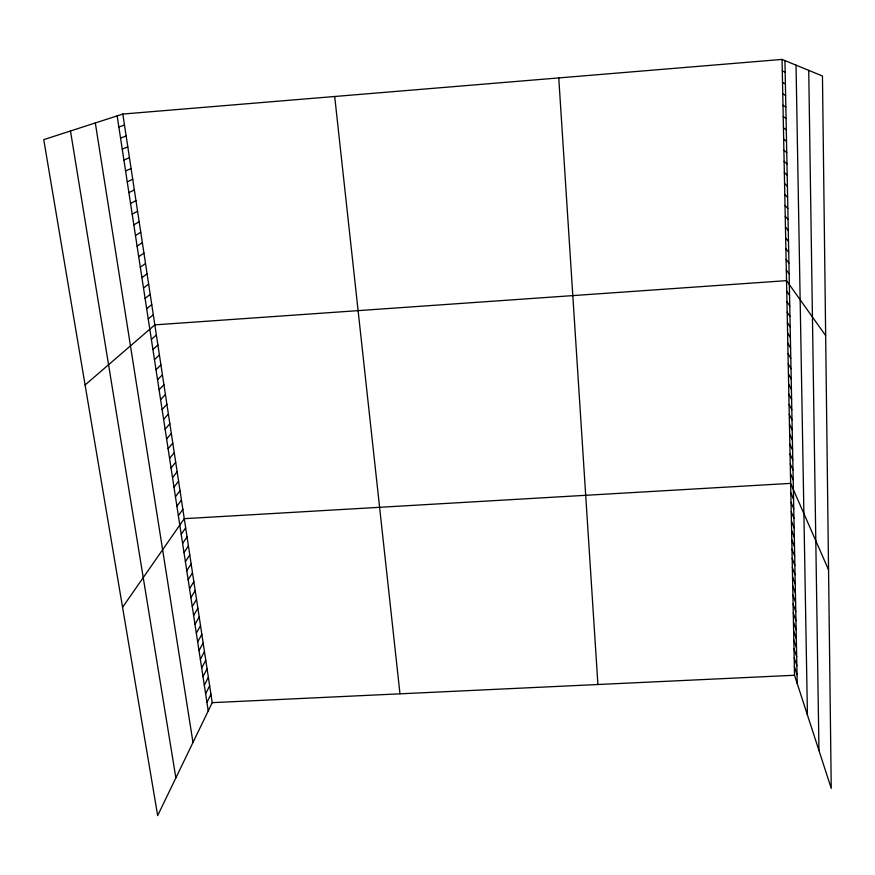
<?xml version="1.0" encoding="UTF-8"?>
<svg xmlns="http://www.w3.org/2000/svg" width="875" height="875" viewBox="0 0 875 875"><rect width="100%" height="100%" fill="white"/><g stroke="black" fill="none" stroke-linecap="round" stroke-linejoin="round"><path stroke-width="1.31" d="M122.817 114.056L212.22 702.658L157.664 815.587L43.75 139.639L122.817 114.056L782.053 59.413L822.456 75.983L831.25 788.386L794.533 675.259L782.053 59.413M206.938 702.406L210.941 694.225M205.625 693.864L209.661 685.77M204.312 685.289L208.37 677.283M203 676.681L207.08 668.752M201.677 668.041L205.778 660.198M200.353 659.378L204.466 651.602M199.019 650.661L203.164 642.983M197.673 641.922L201.841 634.331M196.339 633.15L200.528 625.636M194.983 624.345L199.205 616.908M193.627 615.497L197.87 608.158M192.27 606.616L196.536 599.364M190.903 597.702L195.191 590.537M189.536 588.755L193.845 581.678M188.158 579.775L192.5 572.786M186.78 570.752L191.144 563.85M185.391 561.695L189.777 554.892M184.002 552.606L188.409 545.891M182.602 543.484L187.042 536.856M181.202 534.319L185.664 527.778M122.566 607.305L184.275 518.678L790.639 483.372L828.548 569.833M178.358 515.703L182.864 509.359M176.903 506.242L181.442 499.997M175.448 496.748L180.009 490.613M173.994 487.222L178.577 481.173M172.528 477.652L177.144 471.702M171.062 468.038L175.7 462.197M169.575 458.391L174.245 452.648M168.098 448.7L172.791 443.056M166.611 438.977L171.325 433.431M165.113 429.198L169.859 423.762M163.614 419.387L168.383 414.061M162.105 409.533L166.906 404.316M160.584 399.645L165.419 394.527M159.064 389.703L163.931 384.705M157.533 379.728L162.433 374.828M156.002 369.709L160.923 364.919M154.459 359.647L159.414 354.977M152.917 349.541L157.894 344.98M151.364 339.402L156.373 334.95M85.094 384.967L154.842 324.866L786.538 280.645L825.661 335.595M148.236 318.97L153.3 314.748M146.661 308.7L151.758 304.588M145.086 298.375L150.205 294.383M143.5 288.006L148.652 284.134M141.903 277.605L147.087 273.842M140.306 267.148L145.512 263.517M138.698 256.648L143.938 253.137M137.08 246.094L142.362 242.714M135.461 235.506L140.766 232.236M133.831 224.875L139.169 221.725M132.191 214.189L137.572 211.17M130.55 203.459L135.953 200.561M128.898 192.675L134.334 189.919M127.247 181.858L132.716 179.222M125.584 170.986L131.086 168.481M123.911 160.059L129.445 157.686M122.227 149.089L127.794 146.858M120.542 138.075L126.142 135.975M118.847 127.006L124.48 125.037M212.22 702.658L794.533 675.259M782.283 70.952L785.159 72.286M782.513 82.436L785.389 83.923M782.753 93.877L785.619 95.506M782.983 105.262L785.848 107.034M783.213 116.594L786.067 118.508M783.442 127.87L786.297 129.938M783.661 139.103L786.516 141.312M783.891 150.281L786.745 152.633M784.12 161.416L786.964 163.898M784.339 172.495L787.183 175.12M784.569 183.531L787.402 186.287M784.788 194.513L787.62 197.411M785.006 205.439L787.839 208.48M785.236 216.333L788.058 219.494M785.455 227.161L788.277 230.464M785.673 237.956L788.495 241.38M785.892 248.697L788.703 252.262M786.1 259.394L788.922 263.08M786.319 270.036L789.13 273.853M786.745 291.2L789.556 295.269M786.964 301.711L789.764 305.9M787.172 312.178L789.972 316.488M787.38 322.591L790.18 327.031M787.598 332.97L790.387 337.52M787.806 343.295L790.595 347.977M788.014 353.577L790.792 358.378M788.222 363.825L791 368.736M788.43 374.019L791.208 379.05M788.637 384.169L791.405 389.32M788.834 394.286L791.602 399.547M789.042 404.348L791.809 409.73M789.239 414.378L792.006 419.869M789.447 424.364L792.203 429.953M789.644 434.295L792.4 440.005M789.852 444.194L792.597 450.012M790.048 454.059L792.794 459.977M790.245 463.87L792.991 469.908M790.442 473.648L793.188 479.784M790.836 492.887L793.57 499.242M791.033 502.359L793.756 508.812M791.219 511.798L793.953 518.35M791.405 521.194L794.139 527.844M791.602 530.545L794.325 537.294M791.787 539.864L794.511 546.711M791.973 549.15L794.697 556.095M792.159 558.392L794.872 565.436M792.345 567.602L795.058 574.744M792.531 576.767L795.244 584.008M792.717 585.9L795.419 593.228M792.903 595L795.605 602.416M793.089 604.056L795.78 611.57M793.275 613.08L795.966 620.692M793.45 622.07L796.141 629.77M793.636 631.028L796.327 638.816M793.811 639.942L796.502 647.817M793.997 648.823L796.677 656.786M794.172 657.672L796.852 665.722M794.358 666.477L797.027 674.625M70.492 130.988L175.864 777.919M95.32 122.959L192.992 742.459M117.152 115.894L208.239 710.905M334.698 96.502L399.984 693.82M558.764 77.919L597.909 684.513M784.93 60.594L797.202 683.484M796.042 65.155L807.428 714.995M808.73 70.35L818.956 750.509"/></g></svg>
